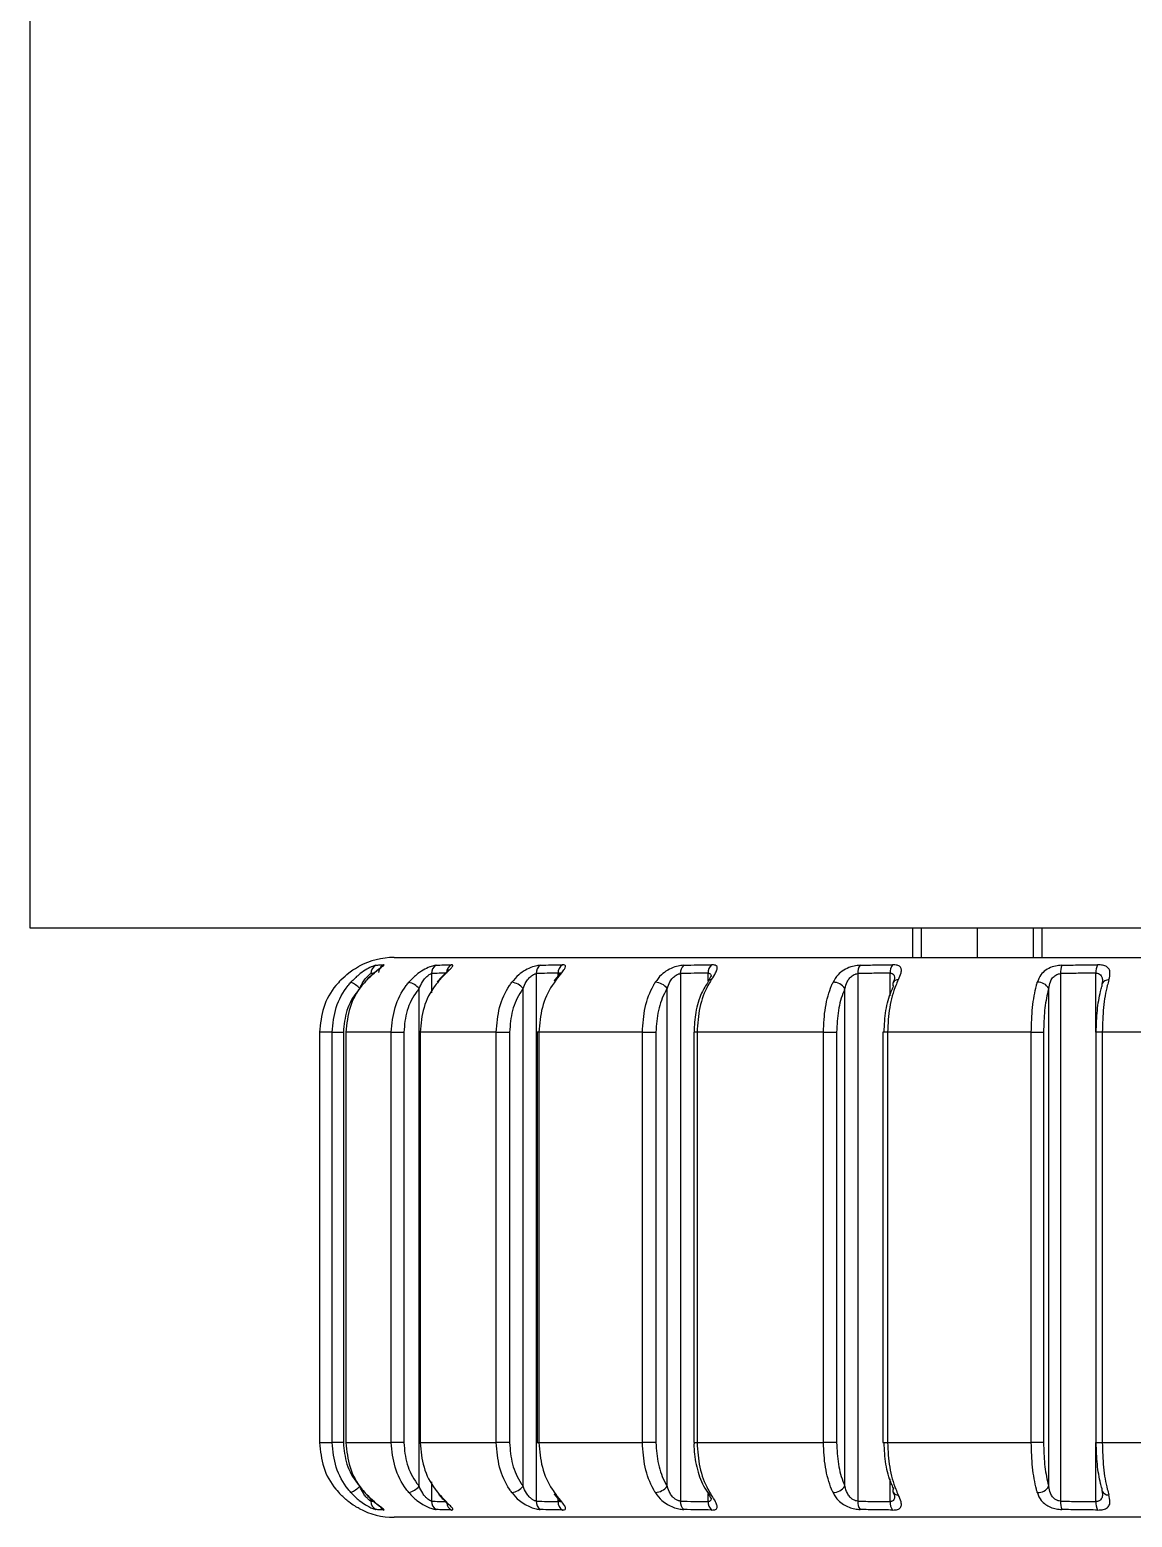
# Model space of a CAD drawing. Header units: millimetres. Extents: x -2889 to 8174, y 2447 to 8478.
# Drawn here: x 1564.47 to 1570.38, y 3367.26 to 3375.23 of the extents above; entities that cross this region are included whole.
import ezdxf

# ---------------------------------------------------------------- set-up
doc = ezdxf.new("R2010")
doc.units = ezdxf.units.MM

msp = doc.modelspace()

# ---------------------------------------------------------------- linework, layer by layer
at = {"color": 7, "linetype": 'Continuous', "lineweight": 25}
for p, q in [((1564.4739, 3378.4155), (1564.4739, 3370.4155)), ((1564.4739, 3370.4155), (1629.4739, 3370.4155)), ((1569.205, 3370.2558), (1569.205, 3370.4155)), ((1569.2514, 3370.2558), (1569.2514, 3370.4155)), ((1569.5514, 3370.2558), (1569.5514, 3370.4155)), ((1569.8514, 3370.2558), (1569.8514, 3370.4155)), ((1569.8979, 3370.2558), (1569.8979, 3370.4155)), ((1566.4263, 3370.2558), (1577.6263, 3370.2558)), ((1567.1871, 3370.1694), (1567.1871, 3367.3422)), ((1567.9596, 3370.1694), (1567.9596, 3367.3422)), ((1568.9098, 3370.1694), (1568.9098, 3367.3422)), ((1569.9963, 3370.1694), (1569.9963, 3367.3422)), ((1566.5601, 3367.422), (1566.5601, 3370.0896)), ((1567.1172, 3367.422), (1567.1172, 3370.0896)), ((1567.889, 3367.422), (1567.889, 3370.0896)), ((1568.8415, 3367.422), (1568.8415, 3370.0896)), ((1569.9333, 3367.422), (1569.9333, 3370.0896)), ((1566.0942, 3369.8558), (1566.0265, 3369.8558)), ((1566.0265, 3369.8558), (1566.0265, 3367.6558)), ((1566.0942, 3369.8558), (1566.154, 3369.8558)), ((1566.0942, 3367.6558), (1566.0942, 3369.8558)), ((1566.154, 3369.8558), (1566.154, 3367.6558)), ((1566.1669, 3369.8558), (1566.1669, 3367.6558)), ((1566.1681, 3369.8558), (1566.1669, 3369.8558)), ((1566.411, 3369.8558), (1566.1681, 3369.8558)), ((1566.1681, 3369.8558), (1566.1681, 3367.6558)), ((1566.411, 3369.8558), (1566.4781, 3369.8558)), ((1566.411, 3367.6558), (1566.411, 3369.8558)), ((1566.4781, 3369.8558), (1566.4781, 3367.6558)), ((1566.5613, 3369.8558), (1566.5613, 3367.6558)), ((1566.5658, 3369.8558), (1566.5613, 3369.8558)), ((1566.9732, 3369.8558), (1566.5658, 3369.8558)), ((1566.5658, 3369.8558), (1566.5658, 3367.6558)), ((1566.9732, 3369.8558), (1567.0447, 3369.8558)), ((1566.9732, 3367.6558), (1566.9732, 3369.8558)), ((1567.0447, 3369.8558), (1567.0447, 3367.6558)), ((1567.1922, 3369.8558), (1567.1922, 3367.6558)), ((1567.202, 3369.8558), (1567.1922, 3369.8558)), ((1567.7562, 3369.8558), (1567.202, 3369.8558)), ((1567.202, 3369.8558), (1567.202, 3367.6558)), ((1567.7562, 3369.8558), (1567.8289, 3369.8558)), ((1567.7562, 3367.6558), (1567.7562, 3369.8558)), ((1567.8289, 3369.8558), (1567.8289, 3367.6558)), ((1568.0323, 3369.8558), (1568.0323, 3367.6558)), ((1568.0328, 3369.8562), (1568.0328, 3369.8558)), ((1568.7259, 3369.8558), (1568.0491, 3369.8558)), ((1568.0491, 3369.8558), (1568.0491, 3367.6558)), ((1568.7259, 3369.8558), (1568.7967, 3369.8558)), ((1568.7259, 3367.6558), (1568.7259, 3369.8558)), ((1568.7967, 3369.8558), (1568.7967, 3367.6558)), ((1569.0447, 3369.8558), (1569.0447, 3367.6558)), ((1569.8398, 3369.8558), (1569.0701, 3369.8558)), ((1569.0701, 3369.8558), (1569.0701, 3367.6558)), ((1569.8398, 3369.8558), (1569.9055, 3369.8558)), ((1569.8398, 3367.6558), (1569.8398, 3369.8558)), ((1569.9055, 3369.8558), (1569.9055, 3367.6558)), ((1570.1853, 3369.8558), (1570.1853, 3367.6558)), ((1570.1853, 3369.8558), (1570.1877, 3369.8558)), ((1571.0492, 3369.8558), (1570.2202, 3369.8558)), ((1570.2202, 3369.8558), (1570.2202, 3367.6558)), ((1566.0265, 3367.6558), (1566.0942, 3367.6558)), ((1566.154, 3367.6558), (1566.0942, 3367.6558)), ((1566.1669, 3367.6558), (1566.1681, 3367.6558)), ((1566.1681, 3367.6558), (1566.411, 3367.6558)), ((1566.4781, 3367.6558), (1566.411, 3367.6558)), ((1566.5613, 3367.6558), (1566.5658, 3367.6558)), ((1566.5658, 3367.6558), (1566.9732, 3367.6558)), ((1567.0447, 3367.6558), (1566.9732, 3367.6558)), ((1567.1922, 3367.6558), (1567.202, 3367.6558)), ((1567.202, 3367.6558), (1567.7562, 3367.6558)), ((1567.8289, 3367.6558), (1567.7562, 3367.6558)), ((1568.0491, 3367.6558), (1568.7259, 3367.6558)), ((1568.7967, 3367.6558), (1568.7259, 3367.6558)), ((1569.0701, 3367.6558), (1569.8398, 3367.6558)), ((1569.9055, 3367.6558), (1569.8398, 3367.6558)), ((1570.1877, 3367.6558), (1570.1853, 3367.6558)), ((1570.2202, 3367.6558), (1571.0492, 3367.6558)), ((1577.6263, 3367.2558), (1566.4263, 3367.2558))]:
    msp.add_line(p, q, dxfattribs=at)
at = {"color": 8, "linetype": 'Continuous', "lineweight": 25}
for p, q in [((1566.316, 3370.1707), (1566.3011, 3370.1694)), ((1566.6261, 3370.1694), (1566.6261, 3370.0668)), ((1567.3046, 3370.1581), (1567.3046, 3370.172)), ((1568.1082, 3370.1296), (1568.1082, 3370.172)), ((1569.083, 3370.0501), (1569.083, 3370.172)), ((1570.1865, 3369.8558), (1570.1865, 3370.172)), ((1568.0491, 3369.8558), (1568.0323, 3369.8558)), ((1569.0701, 3369.8558), (1569.0447, 3369.8558)), ((1570.2202, 3369.8558), (1570.1853, 3369.8558)), ((1568.0323, 3367.6558), (1568.0491, 3367.6558)), ((1569.0447, 3367.6558), (1569.0701, 3367.6558)), ((1570.1853, 3367.6558), (1570.2202, 3367.6558)), ((1570.1865, 3367.3397), (1570.1865, 3367.6558)), ((1566.6261, 3367.4449), (1566.6261, 3367.3422)), ((1569.083, 3367.3397), (1569.083, 3367.4616)), ((1566.3011, 3367.3546), (1566.3011, 3367.3422)), ((1566.3011, 3367.3422), (1566.3165, 3367.341)), ((1567.3046, 3367.3397), (1567.3046, 3367.3535)), ((1568.1082, 3367.3397), (1568.1082, 3367.3819))]:
    msp.add_line(p, q, dxfattribs=at)
at = {"color": 7, "linetype": 'Continuous', "lineweight": 25, "flags": 128}
msp.add_lwpolyline([(1566.6649, 3367.3781), (1566.6665, 3367.3768), (1566.6699, 3367.3762)], dxfattribs=at)
at = {"color": 7, "linetype": 'Continuous', "lineweight": 25}
for centre, radius, start, end in [((1566.4263, 3369.8558), 0.4, 90, 117.95371), ((1566.3509, 3370.1699), 0.0498, 117.25796, 180.57308), ((1566.6761, 3370.1709), 0.0501, 120.01134, 181.62403), ((1566.7578, 3370.173), 0.0504, 118.95867, 181.18557), ((1567.2384, 3370.1721), 0.0514, 124.87261, 182.94772), ((1567.3563, 3370.1741), 0.0517, 123.71672, 182.34348), ((1568.0145, 3370.1735), 0.0551, 132.27156, 184.1777), ((1568.1635, 3370.1753), 0.0554, 130.99564, 183.45759), ((1568.9745, 3370.1749), 0.065, 142.67896, 184.78531), ((1569.1479, 3370.1765), 0.065, 141.30333, 183.9972), ((1570.0902, 3370.1764), 0.0942, 156.31153, 184.23682), ((1570.2798, 3370.1775), 0.0935, 154.93573, 183.39721), ((1566.1391, 3369.9946), 0.1399, 42.78308, 66.63602), ((1566.4801, 3370.0198), 0.1062, 41.13589, 76.48527), ((1567.0443, 3370.029), 0.0949, 39.76478, 82.62807), ((1567.2928, 3370.1235), 0.0122, 83.26215, 138.84971), ((1567.821, 3370.0374), 0.0857, 37.52792, 87.10568), ((1568.7789, 3370.0477), 0.0754, 33.82504, 90.90851), ((1569.1219, 3370.1132), 0.0241, 158.13709, 211.42857), ((1569.8772, 3370.0597), 0.0635, 28.08838, 94.6212), ((1570.2412, 3370.1083), 0.024, 164.4034, 198.81224), ((1566.1391, 3367.5171), 0.1399, 293.36398, 317.21692), ((1566.4801, 3367.4919), 0.1062, 283.51473, 318.86411), ((1567.0443, 3367.4827), 0.0949, 277.37193, 320.23522), ((1567.821, 3367.4743), 0.0857, 272.89432, 322.47208), ((1568.7789, 3367.464), 0.0754, 269.09149, 326.17496), ((1569.1221, 3367.3985), 0.0243, 148.66544, 200.49075), ((1569.8772, 3367.4519), 0.0635, 265.3788, 331.91162), ((1570.2413, 3367.4034), 0.024, 161.22097, 194.25736), ((1566.3509, 3367.3418), 0.0498, 179.42692, 242.74204), ((1566.6761, 3367.3408), 0.0501, 178.37597, 239.98866), ((1567.2384, 3367.3396), 0.0514, 177.05228, 235.12739), ((1567.2928, 3367.3881), 0.012, 219.08919, 276.93299), ((1567.3563, 3367.3376), 0.0517, 177.65652, 236.28328), ((1568.0145, 3367.3382), 0.0551, 175.8223, 227.72844), ((1568.123, 3367.3957), 0.0197, 215.1446, 277.01231), ((1568.1635, 3367.3364), 0.0554, 176.54241, 229.00436), ((1568.9745, 3367.3368), 0.065, 175.21469, 217.32104), ((1569.1479, 3367.3352), 0.065, 176.0028, 218.69667), ((1570.0902, 3367.3353), 0.0942, 175.76318, 203.68847), ((1570.2798, 3367.3342), 0.0935, 176.60279, 205.06427), ((1566.4263, 3367.6558), 0.4, 242.15196, 270)]:
    msp.add_arc(centre, radius, start, end, dxfattribs=at)
at = {"color": 8, "linetype": 'Continuous', "lineweight": 25}
for centre, radius, start, end in [((1566.3921, 3370.1729), 0.0492, 116.00797, 146.24488), ((1568.123, 3370.116), 0.0197, 82.96953, 145.05048), ((1569.1234, 3370.1081), 0.0277, 82.42552, 149.51619), ((1570.2508, 3370.1001), 0.0357, 82.58547, 155.83589), ((1566.757, 3367.3379), 0.0493, 187.59278, 241.51058), ((1569.1237, 3367.4042), 0.0282, 210.18506, 276.69814), ((1570.2507, 3367.4114), 0.0355, 203.03191, 277.53), ((1566.3921, 3367.3387), 0.0491, 217.4215, 244.00337)]:
    msp.add_arc(centre, radius, start, end, dxfattribs=at)
at = {"color": 7, "linetype": 'Continuous', "lineweight": 25}
for points, knots in [([(1566.1406, 3370.1355), (1566.1414, 3370.1363), (1566.1549, 3370.1501), (1566.1794, 3370.1715), (1566.2111, 3370.1935), (1566.231, 3370.2051), (1566.2374, 3370.2083), (1566.2387, 3370.209)], [0, 0, 0, 0, 0.023938, 0.421378, 0.692824, 0.936796, 1, 1, 1, 1]), ([(1566.3281, 3370.2142), (1566.3264, 3370.2139), (1566.3217, 3370.2129), (1566.3112, 3370.2088), (1566.294, 3370.2009), (1566.271, 3370.1886), (1566.2317, 3370.1613), (1566.208, 3370.1369), (1566.1946, 3370.123)], [0, 0, 0, 0, 0.092122, 0.262386, 0.269354, 0.484813, 0.707237, 1, 1, 1, 1]), ([(1566.3445, 3370.1752), (1566.3446, 3370.1776), (1566.3448, 3370.1839), (1566.3485, 3370.1926), (1566.353, 3370.1996), (1566.3558, 3370.2028), (1566.3569, 3370.2038), (1566.3567, 3370.2036), (1566.3544, 3370.2017), (1566.3478, 3370.1966), (1566.334, 3370.1859), (1566.31, 3370.1658), (1566.2863, 3370.1449), (1566.2732, 3370.1289), (1566.2703, 3370.1253)], [0, 0, 0, 0, 0.038064, 0.101183, 0.151494, 0.185546, 0.213928, 0.248421, 0.298693, 0.376202, 0.497422, 0.677134, 0.928324, 1, 1, 1, 1]), ([(1566.2797, 3370.1355), (1566.2804, 3370.1363), (1566.2937, 3370.1501), (1566.3166, 3370.1713), (1566.345, 3370.1938), (1566.3635, 3370.2074), (1566.3739, 3370.2157), (1566.3716, 3370.2167), (1566.3705, 3370.2171)], [0, 0, 0, 0, 0.017221, 0.303134, 0.498408, 0.673919, 0.839322, 1, 1, 1, 1]), ([(1566.3281, 3370.2142), (1566.3353, 3370.215), (1566.3495, 3370.2164), (1566.3636, 3370.2169), (1566.3705, 3370.2171)], [0, 0, 0, 0, 0.502163, 1, 1, 1, 1]), ([(1566.6511, 3370.2142), (1566.6483, 3370.2139), (1566.6402, 3370.2129), (1566.6268, 3370.2088), (1566.6064, 3370.2009), (1566.5808, 3370.1886), (1566.5402, 3370.1613), (1566.5177, 3370.1369), (1566.5049, 3370.123)], [0, 0, 0, 0, 0.092122, 0.262386, 0.269354, 0.484813, 0.707237, 1, 1, 1, 1]), ([(1566.6511, 3370.2142), (1566.6649, 3370.215), (1566.6925, 3370.2164), (1566.7198, 3370.2169), (1566.7334, 3370.2171)], [0, 0, 0, 0, 0.502163, 1, 1, 1, 1]), ([(1566.6699, 3370.1355), (1566.6706, 3370.1363), (1566.683, 3370.1501), (1566.7036, 3370.1713), (1566.7267, 3370.1938), (1566.7393, 3370.2074), (1566.7432, 3370.2157), (1566.7366, 3370.2167), (1566.7334, 3370.2171)], [0, 0, 0, 0, 0.017221, 0.303134, 0.498408, 0.673919, 0.839322, 1, 1, 1, 1]), ([(1567.209, 3370.2142), (1567.2051, 3370.2139), (1567.194, 3370.2129), (1567.1785, 3370.2088), (1567.1557, 3370.2009), (1567.1286, 3370.1886), (1567.0885, 3370.1613), (1567.0681, 3370.1369), (1567.0565, 3370.123)], [0, 0, 0, 0, 0.092122, 0.262386, 0.269354, 0.484813, 0.707237, 1, 1, 1, 1]), ([(1567.209, 3370.2142), (1567.2289, 3370.215), (1567.2685, 3370.2164), (1567.308, 3370.2169), (1567.3276, 3370.2171)], [0, 0, 0, 0, 0.502163, 1, 1, 1, 1]), ([(1567.2942, 3370.1355), (1567.2948, 3370.1363), (1567.3058, 3370.1501), (1567.3232, 3370.1713), (1567.3399, 3370.1938), (1567.3462, 3370.2074), (1567.3434, 3370.2157), (1567.3328, 3370.2167), (1567.3276, 3370.2171)], [0, 0, 0, 0, 0.017221, 0.303134, 0.498408, 0.673919, 0.839322, 1, 1, 1, 1]), ([(1567.9775, 3370.2142), (1567.9727, 3370.2139), (1567.9591, 3370.2129), (1567.942, 3370.2088), (1567.9178, 3370.2009), (1567.8904, 3370.1886), (1567.8526, 3370.1613), (1567.8352, 3370.1369), (1567.8253, 3370.123)], [0, 0, 0, 0, 0.092122, 0.262386, 0.269354, 0.484813, 0.707237, 1, 1, 1, 1]), ([(1567.9775, 3370.2142), (1568.0026, 3370.215), (1568.0525, 3370.2164), (1568.1024, 3370.2169), (1568.1272, 3370.2171)], [0, 0, 0, 0, 0.502163, 1, 1, 1, 1]), ([(1568.1254, 3370.1355), (1568.1259, 3370.1363), (1568.1349, 3370.1501), (1568.1483, 3370.1713), (1568.1581, 3370.1938), (1568.1577, 3370.2074), (1568.1483, 3370.2157), (1568.1341, 3370.2167), (1568.1272, 3370.2171)], [0, 0, 0, 0, 0.017221, 0.303134, 0.498408, 0.673919, 0.839322, 1, 1, 1, 1]), ([(1568.9229, 3370.2142), (1568.9174, 3370.2139), (1568.9019, 3370.2129), (1568.8841, 3370.2088), (1568.8595, 3370.2009), (1568.833, 3370.1886), (1568.7992, 3370.1613), (1568.7855, 3370.1369), (1568.7777, 3370.123)], [0, 0, 0, 0, 0.092122, 0.262386, 0.269354, 0.484813, 0.707237, 1, 1, 1, 1]), ([(1568.9229, 3370.2142), (1568.9521, 3370.215), (1569.0102, 3370.2164), (1569.0682, 3370.2169), (1569.0971, 3370.2171)], [0, 0, 0, 0, 0.502163, 1, 1, 1, 1]), ([(1569.127, 3370.1355), (1569.1274, 3370.1363), (1569.1341, 3370.1501), (1569.1429, 3370.1713), (1569.1452, 3370.1938), (1569.1382, 3370.2074), (1569.1226, 3370.2157), (1569.1056, 3370.2167), (1569.0971, 3370.2171)], [0, 0, 0, 0, 0.017221, 0.303134, 0.498408, 0.673919, 0.839322, 1, 1, 1, 1]), ([(1570.0039, 3370.2142), (1569.9981, 3370.2139), (1569.9813, 3370.2129), (1569.9634, 3370.2088), (1569.9397, 3370.2009), (1569.9152, 3370.1886), (1569.8867, 3370.1613), (1569.8774, 3370.1369), (1569.8721, 3370.123)], [0, 0, 0, 0, 0.092122, 0.262386, 0.269354, 0.484813, 0.707237, 1, 1, 1, 1]), ([(1570.0039, 3370.2142), (1570.036, 3370.215), (1570.0997, 3370.2164), (1570.1634, 3370.2169), (1570.1951, 3370.2171)], [0, 0, 0, 0, 0.502163, 1, 1, 1, 1]), ([(1570.2554, 3370.1355), (1570.2556, 3370.1363), (1570.2597, 3370.1501), (1570.2636, 3370.1713), (1570.2583, 3370.1938), (1570.245, 3370.2074), (1570.2239, 3370.2157), (1570.2046, 3370.2167), (1570.1951, 3370.2171)], [0, 0, 0, 0, 0.017221, 0.303134, 0.498408, 0.673919, 0.839322, 1, 1, 1, 1]), ([(1566.1406, 3370.1355), (1566.1316, 3370.1258), (1566.0924, 3370.083), (1566.0399, 3369.9906), (1566.031, 3369.9008), (1566.0265, 3369.8558)], [0, 0, 0, 0, 0.129122, 0.56456, 1, 1, 1, 1]), ([(1566.0942, 3369.8558), (1566.0985, 3369.9007), (1566.1072, 3369.9904), (1566.1561, 3370.0776), (1566.1897, 3370.1172), (1566.1946, 3370.123)], [0, 0, 0, 0, 0.460321, 0.920593, 1, 1, 1, 1]), ([(1566.2797, 3370.1355), (1566.2709, 3370.1258), (1566.2326, 3370.083), (1566.1812, 3369.9906), (1566.1725, 3369.9008), (1566.1681, 3369.8558)], [0, 0, 0, 0, 0.129122, 0.56456, 1, 1, 1, 1]), ([(1566.2418, 3370.0896), (1566.2475, 3370.1015), (1566.2571, 3370.1216), (1566.2745, 3370.146), (1566.288, 3370.1603), (1566.2954, 3370.1662), (1566.2991, 3370.1687), (1566.3003, 3370.1691), (1566.3011, 3370.1694)], [0, 0, 0, 0, 0.33643, 0.567354, 0.768814, 0.881315, 0.92256, 1, 1, 1, 1]), ([(1566.411, 3369.8558), (1566.415, 3369.9007), (1566.4231, 3369.9904), (1566.4689, 3370.0776), (1566.5003, 3370.1172), (1566.5049, 3370.123)], [0, 0, 0, 0, 0.460321, 0.920593, 1, 1, 1, 1]), ([(1566.5601, 3370.0896), (1566.5655, 3370.1015), (1566.5747, 3370.1216), (1566.5927, 3370.146), (1566.6079, 3370.1603), (1566.6173, 3370.1662), (1566.6226, 3370.1687), (1566.6247, 3370.1691), (1566.6261, 3370.1694)], [0, 0, 0, 0, 0.33643, 0.567354, 0.768814, 0.881315, 0.92256, 1, 1, 1, 1]), ([(1566.6699, 3370.1355), (1566.6617, 3370.1258), (1566.6259, 3370.083), (1566.5779, 3369.9906), (1566.5698, 3369.9008), (1566.5658, 3369.8558)], [0, 0, 0, 0, 0.1291217, 0.5645604, 1, 1, 1, 1]), ([(1566.7074, 3370.172), (1566.6939, 3370.1718), (1566.6668, 3370.1714), (1566.6397, 3370.1701), (1566.6261, 3370.1694)], [0, 0, 0, 0, 0.497895, 1, 1, 1, 1]), ([(1566.7178, 3370.1898), (1566.7179, 3370.1898), (1566.7181, 3370.1902), (1566.717, 3370.1887), (1566.7137, 3370.1851), (1566.7052, 3370.1762), (1566.6888, 3370.1593), (1566.6709, 3370.1413), (1566.6595, 3370.127), (1566.6568, 3370.1236)], [0, 0, 0, 0, 0.004227, 0.070623, 0.166868, 0.315231, 0.541887, 0.889456, 1, 1, 1, 1]), ([(1566.9732, 3369.8558), (1566.9768, 3369.9007), (1566.9839, 3369.9904), (1567.0245, 3370.0776), (1567.0524, 3370.1172), (1567.0565, 3370.123)], [0, 0, 0, 0, 0.460321, 0.920593, 1, 1, 1, 1]), ([(1567.1172, 3370.0896), (1567.1222, 3370.1015), (1567.1304, 3370.1216), (1567.1484, 3370.146), (1567.1646, 3370.1603), (1567.1756, 3370.1662), (1567.1823, 3370.1687), (1567.1852, 3370.1691), (1567.1871, 3370.1694)], [0, 0, 0, 0, 0.33643, 0.567354, 0.768814, 0.881315, 0.92256, 1, 1, 1, 1]), ([(1567.3046, 3370.172), (1567.2851, 3370.1718), (1567.2459, 3370.1714), (1567.2068, 3370.1701), (1567.1871, 3370.1694)], [0, 0, 0, 0, 0.497895, 1, 1, 1, 1]), ([(1567.2942, 3370.1355), (1567.287, 3370.1258), (1567.2553, 3370.083), (1567.2128, 3369.9906), (1567.2056, 3369.9008), (1567.202, 3369.8558)], [0, 0, 0, 0, 0.129122, 0.56456, 1, 1, 1, 1]), ([(1567.3164, 3370.1746), (1567.3164, 3370.1747), (1567.3166, 3370.1751), (1567.3152, 3370.1725), (1567.3111, 3370.1665), (1567.3014, 3370.1537), (1567.2914, 3370.1415), (1567.2844, 3370.1324), (1567.2837, 3370.1314)], [0, 0, 0, 0, 0.030554, 0.155348, 0.310894, 0.562184, 0.955221, 1, 1, 1, 1]), ([(1567.7562, 3369.8558), (1567.7592, 3369.9007), (1567.7651, 3369.9904), (1567.7988, 3370.0776), (1567.8219, 3370.1172), (1567.8253, 3370.123)], [0, 0, 0, 0, 0.460321, 0.920593, 1, 1, 1, 1]), ([(1567.889, 3370.0896), (1567.8931, 3370.1015), (1567.9002, 3370.1216), (1567.9172, 3370.146), (1567.9338, 3370.1603), (1567.9459, 3370.1662), (1567.9536, 3370.1687), (1567.9572, 3370.1691), (1567.9596, 3370.1694)], [0, 0, 0, 0, 0.33643, 0.567354, 0.768814, 0.881315, 0.92256, 1, 1, 1, 1]), ([(1568.1082, 3370.172), (1568.0835, 3370.1718), (1568.034, 3370.1714), (1567.9845, 3370.1701), (1567.9596, 3370.1694)], [0, 0, 0, 0, 0.497895, 1, 1, 1, 1]), ([(1568.109, 3370.1258), (1568.0965, 3370.1062), (1568.066, 3370.0585), (1568.0385, 3369.9645), (1568.0347, 3369.8917), (1568.0328, 3369.8562)], [0, 0, 0, 0, 0.264443, 0.641687, 1, 1, 1, 1]), ([(1568.1254, 3370.1355), (1568.1194, 3370.1258), (1568.0932, 3370.083), (1568.0581, 3369.9906), (1568.0521, 3369.9008), (1568.0491, 3369.8558)], [0, 0, 0, 0, 0.129122, 0.56456, 1, 1, 1, 1]), ([(1568.1252, 3370.1589), (1568.1252, 3370.159), (1568.1253, 3370.1593), (1568.1239, 3370.1556), (1568.1193, 3370.1472), (1568.1134, 3370.1373), (1568.1082, 3370.1296), (1568.1069, 3370.1277)], [0, 0, 0, 0, 0.0818402, 0.260284, 0.5092758, 0.8777758, 1, 1, 1, 1]), ([(1568.7259, 3369.8558), (1568.7281, 3369.9007), (1568.7326, 3369.9904), (1568.7578, 3370.0776), (1568.7752, 3370.1172), (1568.7777, 3370.123)], [0, 0, 0, 0, 0.460321, 0.920593, 1, 1, 1, 1]), ([(1568.8415, 3370.0896), (1568.8448, 3370.1015), (1568.8503, 3370.1216), (1568.8657, 3370.146), (1568.8819, 3370.1603), (1568.8946, 3370.1662), (1568.903, 3370.1687), (1568.9071, 3370.1691), (1568.9098, 3370.1694)], [0, 0, 0, 0, 0.33643, 0.567354, 0.768814, 0.881315, 0.92256, 1, 1, 1, 1]), ([(1569.083, 3370.172), (1569.0543, 3370.1718), (1568.9965, 3370.1714), (1568.9388, 3370.1701), (1568.9098, 3370.1694)], [0, 0, 0, 0, 0.497895, 1, 1, 1, 1]), ([(1569.127, 3370.1355), (1569.1225, 3370.1258), (1569.103, 3370.083), (1569.0767, 3369.9906), (1569.0723, 3369.9008), (1569.0701, 3369.8558)], [0, 0, 0, 0, 0.129122, 0.56456, 1, 1, 1, 1]), ([(1569.108, 3370.1433), (1569.108, 3370.1435), (1569.1081, 3370.1442), (1569.1072, 3370.1398), (1569.1045, 3370.1325), (1569.101, 3370.1255), (1569.0993, 3370.1222)], [0, 0, 0, 0, 0.079625, 0.371848, 0.708974, 1, 1, 1, 1]), ([(1569.8398, 3369.8558), (1569.8412, 3369.9007), (1569.8439, 3369.9904), (1569.8597, 3370.0776), (1569.8705, 3370.1172), (1569.8721, 3370.123)], [0, 0, 0, 0, 0.460321, 0.920593, 1, 1, 1, 1]), ([(1569.9333, 3370.0896), (1569.9355, 3370.1015), (1569.9392, 3370.1216), (1569.9523, 3370.146), (1569.9674, 3370.1603), (1569.9801, 3370.1662), (1569.9888, 3370.1687), (1569.9933, 3370.1691), (1569.9963, 3370.1694)], [0, 0, 0, 0, 0.33643, 0.567354, 0.768814, 0.881315, 0.92256, 1, 1, 1, 1]), ([(1570.1865, 3370.172), (1570.1549, 3370.1718), (1570.0915, 3370.1714), (1570.0281, 3370.1701), (1569.9963, 3370.1694)], [0, 0, 0, 0, 0.497895, 1, 1, 1, 1]), ([(1570.2209, 3370.1278), (1570.2209, 3370.1274), (1570.2209, 3370.1263), (1570.2201, 3370.1206), (1570.2184, 3370.1156), (1570.2181, 3370.1148)], [0, 0, 0, 0, 0.3434987, 0.8890004, 1, 1, 1, 1]), ([(1570.2554, 3370.1355), (1570.2526, 3370.1258), (1570.2405, 3370.083), (1570.2243, 3369.9906), (1570.2216, 3369.9008), (1570.2202, 3369.8558)], [0, 0, 0, 0, 0.129122, 0.56456, 1, 1, 1, 1]), ([(1566.2418, 3370.0896), (1566.2375, 3370.0845), (1566.2081, 3370.0499), (1566.1654, 3369.9736), (1566.1578, 3369.8951), (1566.154, 3369.8558)], [0, 0, 0, 0, 0.079415, 0.539702, 1, 1, 1, 1]), ([(1566.5601, 3370.0896), (1566.556, 3370.0845), (1566.5286, 3370.0499), (1566.4887, 3369.9736), (1566.4816, 3369.8951), (1566.4781, 3369.8558)], [0, 0, 0, 0, 0.0794151, 0.5397016, 1, 1, 1, 1]), ([(1567.1172, 3370.0896), (1567.1137, 3370.0845), (1567.0894, 3370.0499), (1567.054, 3369.9736), (1567.0478, 3369.8951), (1567.0447, 3369.8558)], [0, 0, 0, 0, 0.079415, 0.539702, 1, 1, 1, 1]), ([(1567.889, 3370.0896), (1567.886, 3370.0845), (1567.8659, 3370.0499), (1567.8367, 3369.9736), (1567.8315, 3369.8951), (1567.8289, 3369.8558)], [0, 0, 0, 0, 0.0794151, 0.5397016, 1, 1, 1, 1]), ([(1568.8415, 3370.0896), (1568.8393, 3370.0845), (1568.8243, 3370.0499), (1568.8025, 3369.9736), (1568.7986, 3369.8951), (1568.7967, 3369.8558)], [0, 0, 0, 0, 0.079415, 0.539702, 1, 1, 1, 1]), ([(1569.0514, 3369.8558), (1569.0534, 3369.8951), (1569.0573, 3369.9737), (1569.0803, 3370.0546), (1569.0974, 3370.092), (1569.1013, 3370.1006)], [0, 0, 0, 0, 0.435439, 0.870878, 1, 1, 1, 1]), ([(1569.9333, 3370.0896), (1569.9319, 3370.0845), (1569.9226, 3370.0499), (1569.9091, 3369.9736), (1569.9067, 3369.8951), (1569.9055, 3369.8558)], [0, 0, 0, 0, 0.079415, 0.539702, 1, 1, 1, 1]), ([(1570.1877, 3369.8558), (1570.1889, 3369.8951), (1570.1913, 3369.9737), (1570.2056, 3370.0546), (1570.2161, 3370.092), (1570.2186, 3370.1006)], [0, 0, 0, 0, 0.435439, 0.870878, 1, 1, 1, 1]), ([(1566.0265, 3367.6558), (1566.031, 3367.6109), (1566.0399, 3367.5211), (1566.0924, 3367.4287), (1566.1316, 3367.3859), (1566.1406, 3367.3762)], [0, 0, 0, 0, 0.43544, 0.870878, 1, 1, 1, 1]), ([(1566.1946, 3367.3886), (1566.1897, 3367.3945), (1566.1561, 3367.4341), (1566.1072, 3367.5212), (1566.0985, 3367.611), (1566.0942, 3367.6558)], [0, 0, 0, 0, 0.079407, 0.539679, 1, 1, 1, 1]), ([(1566.154, 3367.6558), (1566.1578, 3367.6166), (1566.1654, 3367.5381), (1566.2081, 3367.4618), (1566.2375, 3367.4271), (1566.2418, 3367.422)], [0, 0, 0, 0, 0.460298, 0.920585, 1, 1, 1, 1]), ([(1566.1681, 3367.6558), (1566.1725, 3367.6109), (1566.1812, 3367.5211), (1566.2326, 3367.4287), (1566.2709, 3367.3859), (1566.2797, 3367.3762)], [0, 0, 0, 0, 0.43544, 0.870878, 1, 1, 1, 1]), ([(1566.5049, 3367.3886), (1566.5003, 3367.3945), (1566.4689, 3367.4341), (1566.4231, 3367.5212), (1566.415, 3367.611), (1566.411, 3367.6558)], [0, 0, 0, 0, 0.0794067, 0.5396787, 1, 1, 1, 1]), ([(1566.4781, 3367.6558), (1566.4816, 3367.6166), (1566.4887, 3367.5381), (1566.5286, 3367.4618), (1566.556, 3367.4271), (1566.5601, 3367.422)], [0, 0, 0, 0, 0.4602984, 0.9205849, 1, 1, 1, 1]), ([(1566.5658, 3367.6558), (1566.5698, 3367.6109), (1566.5779, 3367.5211), (1566.6259, 3367.4287), (1566.6617, 3367.3859), (1566.6699, 3367.3762)], [0, 0, 0, 0, 0.43544, 0.870878, 1, 1, 1, 1]), ([(1567.0565, 3367.3886), (1567.0524, 3367.3945), (1567.0245, 3367.4341), (1566.9839, 3367.5212), (1566.9768, 3367.611), (1566.9732, 3367.6558)], [0, 0, 0, 0, 0.079407, 0.539679, 1, 1, 1, 1]), ([(1567.0447, 3367.6558), (1567.0478, 3367.6166), (1567.054, 3367.5381), (1567.0894, 3367.4618), (1567.1137, 3367.4271), (1567.1172, 3367.422)], [0, 0, 0, 0, 0.4602984, 0.9205849, 1, 1, 1, 1]), ([(1567.202, 3367.6558), (1567.2056, 3367.6109), (1567.2128, 3367.5211), (1567.2553, 3367.4287), (1567.287, 3367.3859), (1567.2942, 3367.3762)], [0, 0, 0, 0, 0.43544, 0.870878, 1, 1, 1, 1]), ([(1567.8253, 3367.3886), (1567.8219, 3367.3945), (1567.7988, 3367.4341), (1567.7651, 3367.5212), (1567.7592, 3367.611), (1567.7562, 3367.6558)], [0, 0, 0, 0, 0.079407, 0.539679, 1, 1, 1, 1]), ([(1567.8289, 3367.6558), (1567.8315, 3367.6166), (1567.8367, 3367.5381), (1567.8659, 3367.4618), (1567.886, 3367.4271), (1567.889, 3367.422)], [0, 0, 0, 0, 0.460298, 0.920585, 1, 1, 1, 1]), ([(1568.033, 3367.6558), (1568.0328, 3367.6489), (1568.0317, 3367.6047), (1568.0453, 3367.5237), (1568.0733, 3367.4351), (1568.1033, 3367.3943), (1568.1137, 3367.3802)], [0, 0, 0, 0, 0.067907, 0.432956, 0.803842, 1, 1, 1, 1]), ([(1568.0491, 3367.6558), (1568.0521, 3367.6109), (1568.0581, 3367.5211), (1568.0932, 3367.4287), (1568.1194, 3367.3859), (1568.1254, 3367.3762)], [0, 0, 0, 0, 0.43544, 0.870878, 1, 1, 1, 1]), ([(1568.7777, 3367.3886), (1568.7752, 3367.3945), (1568.7578, 3367.4341), (1568.7326, 3367.5212), (1568.7281, 3367.611), (1568.7259, 3367.6558)], [0, 0, 0, 0, 0.079407, 0.539679, 1, 1, 1, 1]), ([(1568.7967, 3367.6558), (1568.7986, 3367.6166), (1568.8025, 3367.5381), (1568.8243, 3367.4618), (1568.8393, 3367.4271), (1568.8415, 3367.422)], [0, 0, 0, 0, 0.460298, 0.920585, 1, 1, 1, 1]), ([(1569.1013, 3367.4111), (1569.0974, 3367.4197), (1569.0803, 3367.4571), (1569.0573, 3367.538), (1569.0534, 3367.6165), (1569.0514, 3367.6558)], [0, 0, 0, 0, 0.129122, 0.564561, 1, 1, 1, 1]), ([(1569.0701, 3367.6558), (1569.0723, 3367.6109), (1569.0767, 3367.5211), (1569.103, 3367.4287), (1569.1225, 3367.3859), (1569.127, 3367.3762)], [0, 0, 0, 0, 0.43544, 0.870878, 1, 1, 1, 1]), ([(1569.8721, 3367.3886), (1569.8705, 3367.3945), (1569.8597, 3367.4341), (1569.8439, 3367.5212), (1569.8412, 3367.611), (1569.8398, 3367.6558)], [0, 0, 0, 0, 0.079407, 0.539679, 1, 1, 1, 1]), ([(1569.9055, 3367.6558), (1569.9067, 3367.6166), (1569.9091, 3367.5381), (1569.9226, 3367.4618), (1569.9319, 3367.4271), (1569.9333, 3367.422)], [0, 0, 0, 0, 0.4602984, 0.9205849, 1, 1, 1, 1]), ([(1570.2186, 3367.4111), (1570.2161, 3367.4197), (1570.2056, 3367.4571), (1570.1913, 3367.538), (1570.1889, 3367.6165), (1570.1877, 3367.6558)], [0, 0, 0, 0, 0.129122, 0.564561, 1, 1, 1, 1]), ([(1570.2202, 3367.6558), (1570.2216, 3367.6109), (1570.2243, 3367.5211), (1570.2405, 3367.4287), (1570.2526, 3367.3859), (1570.2554, 3367.3762)], [0, 0, 0, 0, 0.43544, 0.870878, 1, 1, 1, 1]), ([(1566.3011, 3367.3422), (1566.2999, 3367.3428), (1566.2984, 3367.3433), (1566.2936, 3367.3468), (1566.2863, 3367.353), (1566.2739, 3367.3666), (1566.2575, 3367.3895), (1566.2479, 3367.4093), (1566.2418, 3367.422)], [0, 0, 0, 0, 0.1118268, 0.132687, 0.2752303, 0.4389941, 0.6407604, 1, 1, 1, 1]), ([(1566.6261, 3367.3422), (1566.624, 3367.3428), (1566.6215, 3367.3433), (1566.6149, 3367.3468), (1566.6059, 3367.353), (1566.5922, 3367.3666), (1566.575, 3367.3895), (1566.5659, 3367.4093), (1566.5601, 3367.422)], [0, 0, 0, 0, 0.1118268, 0.132687, 0.2752303, 0.4389941, 0.6407604, 1, 1, 1, 1]), ([(1567.1871, 3367.3422), (1567.1842, 3367.3428), (1567.1809, 3367.3433), (1567.1728, 3367.3468), (1567.1625, 3367.353), (1567.1479, 3367.3666), (1567.1308, 3367.3895), (1567.1225, 3367.4093), (1567.1172, 3367.422)], [0, 0, 0, 0, 0.111827, 0.132687, 0.27523, 0.438994, 0.64076, 1, 1, 1, 1]), ([(1567.9596, 3367.3422), (1567.9561, 3367.3428), (1567.952, 3367.3433), (1567.9428, 3367.3468), (1567.9316, 3367.353), (1567.9168, 3367.3666), (1567.9005, 3367.3895), (1567.8935, 3367.4093), (1567.889, 3367.422)], [0, 0, 0, 0, 0.111827, 0.132687, 0.27523, 0.438994, 0.64076, 1, 1, 1, 1]), ([(1568.9098, 3367.3422), (1568.9059, 3367.3428), (1568.9012, 3367.3433), (1568.8913, 3367.3468), (1568.8797, 3367.353), (1568.8654, 3367.3666), (1568.8505, 3367.3895), (1568.845, 3367.4093), (1568.8415, 3367.422)], [0, 0, 0, 0, 0.111827, 0.132687, 0.27523, 0.438994, 0.64076, 1, 1, 1, 1]), ([(1569.9963, 3367.3422), (1569.992, 3367.3428), (1569.9869, 3367.3433), (1569.9767, 3367.3468), (1569.9653, 3367.353), (1569.952, 3367.3666), (1569.9394, 3367.3895), (1569.9356, 3367.4093), (1569.9333, 3367.422)], [0, 0, 0, 0, 0.111827, 0.132687, 0.27523, 0.438994, 0.64076, 1, 1, 1, 1]), ([(1566.2394, 3367.3023), (1566.2316, 3367.3066), (1566.2154, 3367.3155), (1566.1788, 3367.3401), (1566.1546, 3367.3629), (1566.1406, 3367.3762)], [0, 0, 0, 0, 0.280286, 0.581743, 1, 1, 1, 1]), ([(1566.1946, 3367.3886), (1566.1953, 3367.3878), (1566.2089, 3367.3725), (1566.2337, 3367.3492), (1566.2691, 3367.3245), (1566.2963, 3367.3094), (1566.3182, 3367.2999), (1566.3248, 3367.2982), (1566.3281, 3367.2975)], [0, 0, 0, 0, 0.017352, 0.313761, 0.508689, 0.681484, 0.843326, 1, 1, 1, 1]), ([(1566.3705, 3367.2946), (1566.3715, 3367.2947), (1566.374, 3367.2952), (1566.3676, 3367.3012), (1566.3481, 3367.3156), (1566.3166, 3367.34), (1566.2932, 3367.3629), (1566.2797, 3367.3762)], [0, 0, 0, 0, 0.096023, 0.272505, 0.481898, 0.698908, 1, 1, 1, 1]), ([(1566.2804, 3367.3752), (1566.2853, 3367.37), (1566.3011, 3367.3531), (1566.3252, 3367.3329), (1566.3451, 3367.3172), (1566.3537, 3367.3106), (1566.3568, 3367.3079), (1566.3566, 3367.3082), (1566.3565, 3367.3082)], [0, 0, 0, 0, 0.163742, 0.526121, 0.755737, 0.889029, 0.977813, 1, 1, 1, 1]), ([(1566.5049, 3367.3886), (1566.5056, 3367.3878), (1566.5183, 3367.3725), (1566.5423, 3367.3492), (1566.5789, 3367.3245), (1566.6089, 3367.3094), (1566.6352, 3367.2999), (1566.6458, 3367.2982), (1566.6511, 3367.2975)], [0, 0, 0, 0, 0.017352, 0.313761, 0.508689, 0.681484, 0.843326, 1, 1, 1, 1]), ([(1566.6651, 3367.3782), (1566.6702, 3367.3725), (1566.6783, 3367.3631), (1566.6857, 3367.3556), (1566.6886, 3367.3527)], [0, 0, 0, 0, 0.61588, 1, 1, 1, 1]), ([(1566.7334, 3367.2946), (1566.7356, 3367.2947), (1566.7417, 3367.2952), (1566.7418, 3367.3012), (1566.7291, 3367.3156), (1566.7037, 3367.34), (1566.6823, 3367.3629), (1566.6699, 3367.3762)], [0, 0, 0, 0, 0.096023, 0.272505, 0.481898, 0.698908, 1, 1, 1, 1]), ([(1566.6886, 3367.3527), (1566.6932, 3367.3479), (1566.7026, 3367.3381), (1566.7121, 3367.3284), (1566.7172, 3367.3227), (1566.7176, 3367.3221), (1566.7178, 3367.3219)], [0, 0, 0, 0, 0.328307, 0.661118, 0.866821, 1, 1, 1, 1]), ([(1567.0565, 3367.3886), (1567.0571, 3367.3878), (1567.0684, 3367.3725), (1567.0906, 3367.3492), (1567.1268, 3367.3245), (1567.1583, 3367.3094), (1567.1878, 3367.2999), (1567.202, 3367.2982), (1567.209, 3367.2975)], [0, 0, 0, 0, 0.017352, 0.313761, 0.508689, 0.681484, 0.843326, 1, 1, 1, 1]), ([(1567.1871, 3367.3422), (1567.2068, 3367.3416), (1567.2459, 3367.3403), (1567.2851, 3367.3399), (1567.3046, 3367.3397)], [0, 0, 0, 0, 0.502105, 1, 1, 1, 1]), ([(1567.2835, 3367.3805), (1567.2877, 3367.3752), (1567.2975, 3367.3628), (1567.3086, 3367.3486), (1567.3148, 3367.3399), (1567.3167, 3367.3364), (1567.3164, 3367.337), (1567.3164, 3367.3371)], [0, 0, 0, 0, 0.266704, 0.618112, 0.833697, 0.971376, 1, 1, 1, 1]), ([(1567.3276, 3367.2946), (1567.3309, 3367.2947), (1567.3403, 3367.2952), (1567.3469, 3367.3012), (1567.3417, 3367.3156), (1567.3234, 3367.34), (1567.3049, 3367.3629), (1567.2942, 3367.3762)], [0, 0, 0, 0, 0.096023, 0.272505, 0.481898, 0.698908, 1, 1, 1, 1]), ([(1567.8253, 3367.3886), (1567.8258, 3367.3878), (1567.8352, 3367.3725), (1567.8546, 3367.3492), (1567.8888, 3367.3245), (1567.9205, 3367.3094), (1567.9518, 3367.2999), (1567.969, 3367.2982), (1567.9775, 3367.2975)], [0, 0, 0, 0, 0.017352, 0.313761, 0.508689, 0.681484, 0.843326, 1, 1, 1, 1]), ([(1567.9596, 3367.3422), (1567.9845, 3367.3416), (1568.034, 3367.3403), (1568.0835, 3367.3399), (1568.1082, 3367.3397)], [0, 0, 0, 0, 0.502105, 1, 1, 1, 1]), ([(1568.1067, 3367.3843), (1568.11, 3367.3793), (1568.117, 3367.3687), (1568.1229, 3367.3582), (1568.1253, 3367.3525), (1568.1252, 3367.3527), (1568.1252, 3367.3527)], [0, 0, 0, 0, 0.322603, 0.683483, 0.90149, 1, 1, 1, 1]), ([(1568.1272, 3367.2946), (1568.1315, 3367.2947), (1568.1437, 3367.2952), (1568.1566, 3367.3012), (1568.159, 3367.3156), (1568.1487, 3367.34), (1568.1339, 3367.3629), (1568.1254, 3367.3762)], [0, 0, 0, 0, 0.096023, 0.272505, 0.481898, 0.698908, 1, 1, 1, 1]), ([(1568.7777, 3367.3886), (1568.7781, 3367.3878), (1568.7852, 3367.3725), (1568.801, 3367.3492), (1568.8317, 3367.3245), (1568.862, 3367.3094), (1568.894, 3367.2999), (1568.9134, 3367.2982), (1568.9229, 3367.2975)], [0, 0, 0, 0, 0.017352, 0.313761, 0.508689, 0.681484, 0.843326, 1, 1, 1, 1]), ([(1568.9098, 3367.3422), (1568.9388, 3367.3416), (1568.9965, 3367.3403), (1569.0543, 3367.3399), (1569.083, 3367.3397)], [0, 0, 0, 0, 0.502105, 1, 1, 1, 1]), ([(1569.0971, 3367.2946), (1569.1023, 3367.2947), (1569.1168, 3367.2952), (1569.1354, 3367.3012), (1569.1453, 3367.3156), (1569.1434, 3367.34), (1569.133, 3367.3629), (1569.127, 3367.3762)], [0, 0, 0, 0, 0.096023, 0.272505, 0.481898, 0.698908, 1, 1, 1, 1]), ([(1569.099, 3367.3899), (1569.1012, 3367.3855), (1569.1056, 3367.3769), (1569.1079, 3367.369), (1569.1079, 3367.3685), (1569.108, 3367.3683)], [0, 0, 0, 0, 0.3919213, 0.7623513, 1, 1, 1, 1]), ([(1569.8721, 3367.3886), (1569.8724, 3367.3878), (1569.8768, 3367.3725), (1569.8882, 3367.3492), (1569.9141, 3367.3245), (1569.9419, 3367.3094), (1569.9731, 3367.2999), (1569.9938, 3367.2982), (1570.0039, 3367.2975)], [0, 0, 0, 0, 0.017352, 0.313761, 0.508689, 0.681484, 0.843326, 1, 1, 1, 1]), ([(1569.9963, 3367.3422), (1570.0281, 3367.3416), (1570.0915, 3367.3403), (1570.1549, 3367.3399), (1570.1865, 3367.3397)], [0, 0, 0, 0, 0.502105, 1, 1, 1, 1]), ([(1570.1951, 3367.2946), (1570.2008, 3367.2947), (1570.2171, 3367.2952), (1570.2405, 3367.3012), (1570.2576, 3367.3156), (1570.2642, 3367.34), (1570.2586, 3367.3629), (1570.2554, 3367.3762)], [0, 0, 0, 0, 0.096023, 0.272505, 0.481898, 0.698908, 1, 1, 1, 1]), ([(1570.2177, 3367.3974), (1570.2187, 3367.3946), (1570.221, 3367.3878), (1570.2209, 3367.3827), (1570.221, 3367.3833), (1570.2211, 3367.3833)], [0, 0, 0, 0, 0.3945775, 0.9511425, 1, 1, 1, 1]), ([(1566.3705, 3367.2946), (1566.3636, 3367.2948), (1566.3495, 3367.2953), (1566.3353, 3367.2967), (1566.3281, 3367.2975)], [0, 0, 0, 0, 0.497837, 1, 1, 1, 1]), ([(1566.7334, 3367.2946), (1566.7198, 3367.2948), (1566.6925, 3367.2953), (1566.6649, 3367.2967), (1566.6511, 3367.2975)], [0, 0, 0, 0, 0.497837, 1, 1, 1, 1]), ([(1567.3276, 3367.2946), (1567.308, 3367.2948), (1567.2685, 3367.2953), (1567.2289, 3367.2967), (1567.209, 3367.2975)], [0, 0, 0, 0, 0.497837, 1, 1, 1, 1]), ([(1568.1272, 3367.2946), (1568.1024, 3367.2948), (1568.0525, 3367.2953), (1568.0026, 3367.2967), (1567.9775, 3367.2975)], [0, 0, 0, 0, 0.497837, 1, 1, 1, 1]), ([(1569.0971, 3367.2946), (1569.0682, 3367.2948), (1569.0102, 3367.2953), (1568.9521, 3367.2967), (1568.9229, 3367.2975)], [0, 0, 0, 0, 0.497837, 1, 1, 1, 1]), ([(1570.1951, 3367.2946), (1570.1634, 3367.2948), (1570.0997, 3367.2953), (1570.036, 3367.2967), (1570.0039, 3367.2975)], [0, 0, 0, 0, 0.497837, 1, 1, 1, 1])]:
    msp.add_open_spline(points, degree=3, knots=knots, dxfattribs=at)
at = {"color": 8, "linetype": 'Continuous', "lineweight": 25}
for points, knots in [([(1567.3046, 3370.172), (1567.3069, 3370.1717), (1567.3096, 3370.1713), (1567.3118, 3370.1698), (1567.3121, 3370.1688), (1567.3122, 3370.1683)], [0, 0, 0, 0, 0.675253, 0.805761, 1, 1, 1, 1]), ([(1568.1082, 3370.172), (1568.1112, 3370.1717), (1568.1148, 3370.1714), (1568.1202, 3370.1686), (1568.1242, 3370.164), (1568.1243, 3370.157), (1568.1244, 3370.1538)], [0, 0, 0, 0, 0.278383, 0.332186, 0.684253, 1, 1, 1, 1]), ([(1569.083, 3370.172), (1569.0866, 3370.1717), (1569.0909, 3370.1714), (1569.098, 3370.1686), (1569.1043, 3370.1632), (1569.1079, 3370.1535), (1569.1076, 3370.1456), (1569.1075, 3370.1426)], [0, 0, 0, 0, 0.209852, 0.250411, 0.515809, 0.816305, 1, 1, 1, 1]), ([(1570.1865, 3370.172), (1570.1905, 3370.1717), (1570.1953, 3370.1714), (1570.2038, 3370.1686), (1570.2121, 3370.1633), (1570.2188, 3370.1508), (1570.2214, 3370.1386), (1570.2206, 3370.1299), (1570.2205, 3370.1278)], [0, 0, 0, 0, 0.161928, 0.193224, 0.398012, 0.629883, 0.910759, 1, 1, 1, 1]), ([(1566.6261, 3367.3422), (1566.6397, 3367.3416), (1566.6646, 3367.3404), (1566.6896, 3367.34), (1566.701, 3367.3399)], [0, 0, 0, 0, 0.5454764, 1, 1, 1, 1]), ([(1567.3122, 3367.3433), (1567.3119, 3367.3426), (1567.3113, 3367.3413), (1567.3087, 3367.3401), (1567.3063, 3367.3399), (1567.3046, 3367.3397)], [0, 0, 0, 0, 0.291641, 0.517921, 1, 1, 1, 1]), ([(1568.1246, 3367.3579), (1568.1245, 3367.3548), (1568.1243, 3367.3504), (1568.1217, 3367.3448), (1568.1185, 3367.3419), (1568.1136, 3367.34), (1568.1104, 3367.3398), (1568.1082, 3367.3397)], [0, 0, 0, 0, 0.2944621, 0.4345195, 0.711655, 0.8037648, 1, 1, 1, 1]), ([(1569.1074, 3367.3695), (1569.1075, 3367.3658), (1569.1078, 3367.3581), (1569.1049, 3367.3507), (1569.1003, 3367.3448), (1569.0957, 3367.3419), (1569.0894, 3367.34), (1569.0856, 3367.3398), (1569.083, 3367.3397)], [0, 0, 0, 0, 0.223753, 0.469763, 0.575021, 0.783299, 0.852522, 1, 1, 1, 1]), ([(1570.2205, 3367.3833), (1570.2207, 3367.3814), (1570.2215, 3367.3724), (1570.2187, 3367.3606), (1570.2131, 3367.3507), (1570.2067, 3367.3448), (1570.201, 3367.3419), (1570.1936, 3367.34), (1570.1893, 3367.3398), (1570.1865, 3367.3397)], [0, 0, 0, 0, 0.07859, 0.391525, 0.584365, 0.666873, 0.830135, 0.884397, 1, 1, 1, 1])]:
    msp.add_open_spline(points, degree=3, knots=knots, dxfattribs=at)

doc.saveas('drawing.dxf')
